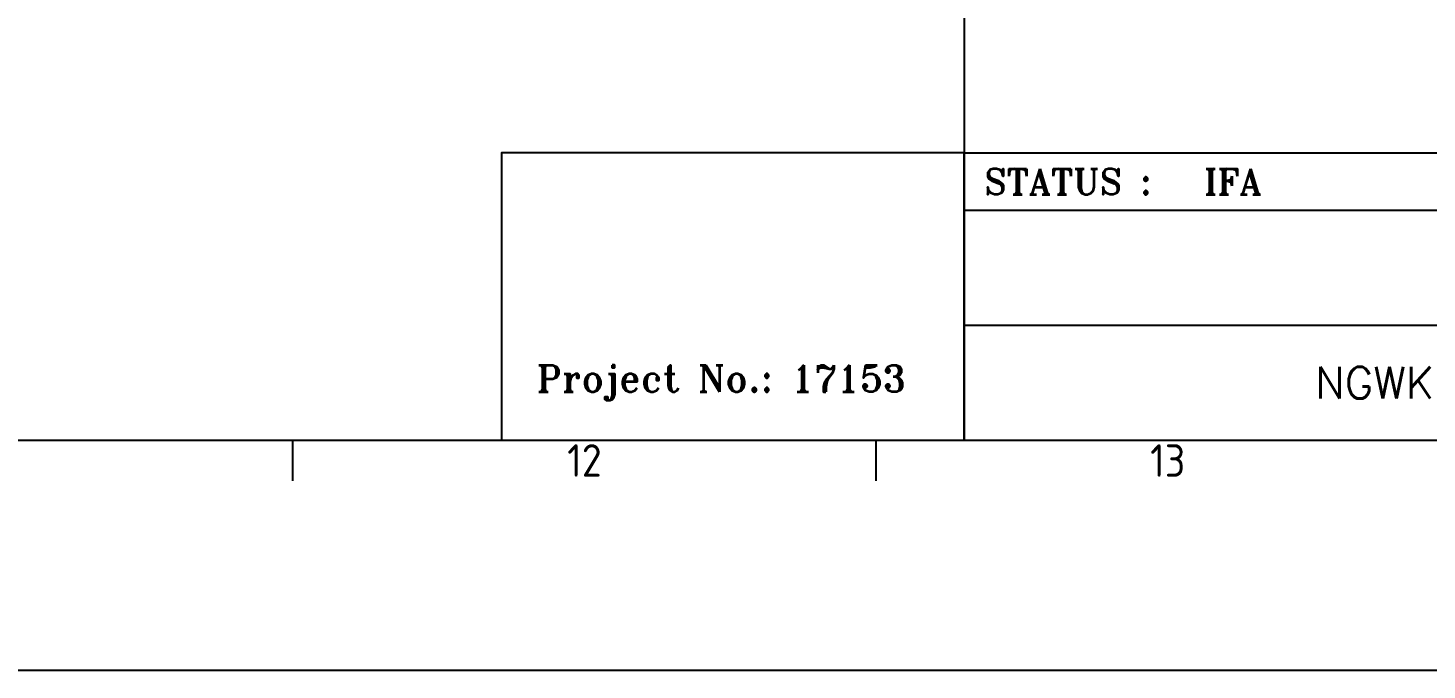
# Model space of a CAD drawing. Header units: millimetres. Extents: x 517777 to 536338, y -327622 to -292910.
# Drawn here: x 525842 to 527323, y -314973 to -314294 of the extents above; entities that cross this region are included whole.
import ezdxf
from ezdxf.enums import TextEntityAlignment as Align

# ---------------------------------------------------------------- set-up
doc = ezdxf.new("R2010")
doc.units = ezdxf.units.MM
doc.layers.add('CADRE', color=5, linetype='Continuous')
doc.styles.add('ISO Proportional', font='isocp.shx')
doc.styles.add('ROMANS', font='ROMANS.shx', dxfattribs={"width": 0.9})
doc.styles.add('ROMANT', font='romant', dxfattribs={"height": 400})

# ---------------------------------------------------------------- blocks, each defined once
blk = doc.blocks.new('KADR')
at = {"layer": 'CADRE'}
for p, q in [((237747.8, -2730.8), (237747.8, -7100.9)), ((237747.8, -6413.3), (242698.5, -6413.3)), ((237747.8, -6550.8), (242698.5, -6550.8)), ((237747.8, -6825.9), (242698.5, -6825.9))]:
    blk.add_line(p, q, dxfattribs=at)
at = {"layer": 'CADRE', "color": 2}
for p, q in [((236141.9, -7198.2), (236141.9, -7100.9)), ((237537.3, -7198.2), (237537.3, -7100.9))]:
    blk.add_line(p, q, dxfattribs=at)
at = {"layer": 'CADRE', "color": 1}
blk.add_lwpolyline([(220145.5, -7651), (243248.6, -7651), (243248.6, 8686.2), (220145.5, 8686.2)], close=True, dxfattribs=at)
at = {"layer": 'CADRE'}
for points in [[(220695.6, -7100.9), (242698.5, -7100.9), (242698.5, 8136.1), (220695.6, 8136.1)], [(237747.8, -6413.3), (236640.8, -6413.3), (236640.8, -7100.9), (237747.8, -7100.9)]]:
    blk.add_lwpolyline(points, close=True, dxfattribs=at)
at = {"layer": 'CADRE', "color": 3, "style": 'ROMANT'}
for s, p in [('STATUS :', (237796.5, -6482.1)), ('IFA', (238321.7, -6482.1))]:
    blk.add_text(s, height=61.88, dxfattribs=at).set_placement(p, align=Align.MIDDLE_LEFT)
at = {"layer": 'CADRE', "color": 3}
for s, height, style, p in [('Project No.: 17153', 63.758, 'ROMANT', (237166.7, -6953.1)), ('NGWK-AB-0400-VDME-DWEQ-0017', 75.635, 'ROMANS', (239535.6, -6963.4))]:
    blk.add_text(s, height=height, dxfattribs=dict(at, style=style)).set_placement(p, align=Align.MIDDLE_CENTER)
at = {"layer": 'CADRE', "color": 2, "style": 'ISO Proportional'}
for s, p in [('12', (236839.6, -7149.5)), ('13', (238235, -7149.5))]:
    blk.add_text(s, height=77.79, dxfattribs=at).set_placement(p, align=Align.MIDDLE)

msp = doc.modelspace()

# ---------------------------------------------------------------- block references
at = {"color": 11, "xscale": 0.4423078554687722, "yscale": 0.4423078554687722, "zscale": 0.4423078554687722}
msp.add_blockref('KADR', (421674.94, -311589.27), dxfattribs=at)

doc.saveas('drawing.dxf')
